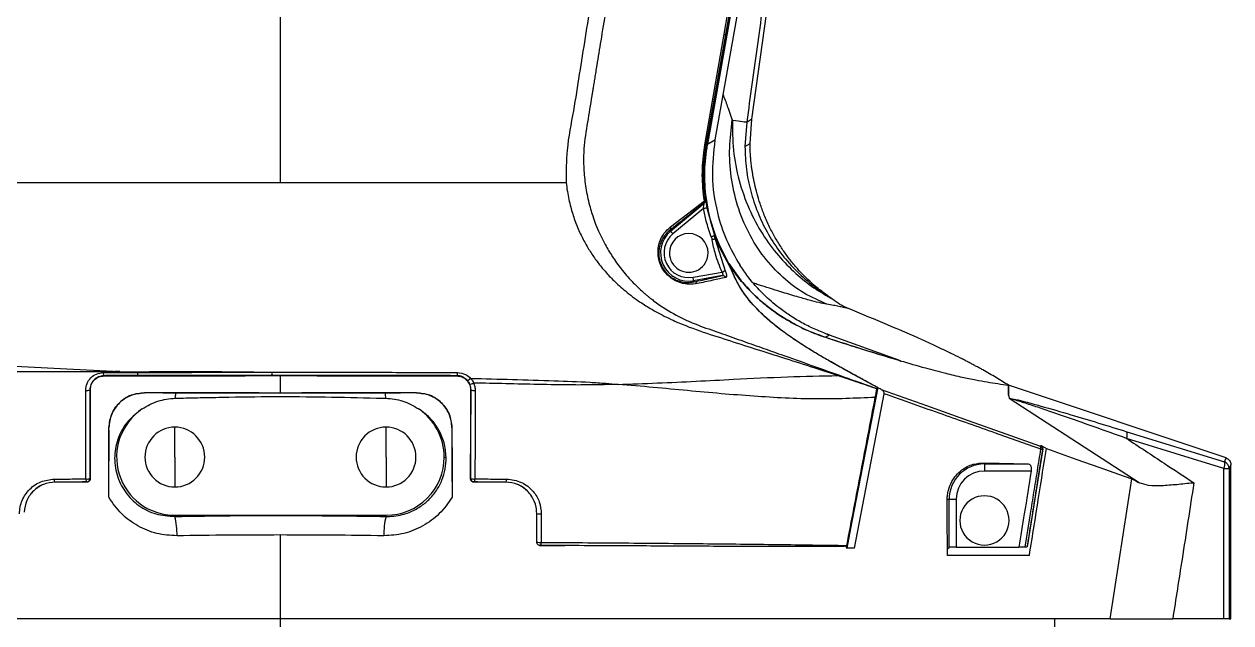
# Model space of a CAD drawing. Header units: millimetres. Extents: x -356 to 237, y 0 to 365.
# Drawn here: x 104.15 to 110.9, y 46.83 to 50.18 of the extents above; entities that cross this region are included whole.
import ezdxf

# ---------------------------------------------------------------- set-up
doc = ezdxf.new("R2010")
doc.units = ezdxf.units.MM

msp = doc.modelspace()

# ---------------------------------------------------------------- linework, layer by layer
at = {"color": 7, "linetype": 'Continuous', "lineweight": 25}
for p, q in [((105.5835, 49.2933), (105.5835, 56.6267)), ((108.2194, 49.6483), (108.7542, 53.454)), ((108.6472, 53.3468), (107.9702, 49.5074)), ((108.6487, 53.3465), (107.9717, 49.5068)), ((108.6411, 53.0898), (108.0136, 49.5311)), ((108.0647, 50.1225), (108.1918, 50.8401)), ((107.9576, 49.5042), (108.0647, 50.1225)), ((108.191, 49.6315), (108.1814, 49.4945)), ((108.191, 49.6315), (108.2194, 49.6486)), ((108.2098, 49.5116), (108.2194, 49.6483)), ((107.9629, 49.5031), (107.9702, 49.5074)), ((107.9717, 49.5068), (108.0136, 49.5311)), ((108.1814, 49.4945), (108.2098, 49.5116)), ((107.7646, 49.0448), (107.9541, 49.1915)), ((107.7655, 49.0205), (107.9527, 49.1776)), ((107.949, 49.1487), (107.7782, 49.0054)), ((107.9683, 49.1524), (108.0111, 48.9966)), ((107.7611, 49.0258), (107.7655, 49.0205)), ((108.0111, 48.9966), (108.0865, 48.8456)), ((108.0152, 48.9765), (108.0111, 48.9966)), ((108.0152, 48.9765), (108.0702, 48.7998)), ((108.0953, 48.8269), (108.0152, 48.9765)), ((107.891, 48.7636), (108.0531, 48.7922)), ((108.0865, 48.8456), (108.0953, 48.8269)), ((108.0903, 48.841), (108.0948, 48.8315)), ((108.0903, 48.841), (108.1605, 48.7436)), ((108.0545, 48.7724), (107.8944, 48.7442)), ((107.8955, 48.7378), (107.8944, 48.7442)), ((108.6452, 48.6594), (108.6316, 48.6691)), ((108.6465, 48.6585), (108.6452, 48.6594)), ((108.7705, 48.5841), (108.7638, 48.5868)), ((108.6537, 48.4404), (108.6313, 48.4275)), ((108.6341, 48.4479), (108.6538, 48.4407)), ((109.0426, 48.2989), (108.6537, 48.4404)), ((109.0447, 48.2981), (109.0426, 48.2989)), ((109.0427, 48.2992), (109.0499, 48.2966)), ((109.0447, 48.2981), (109.0467, 48.2969)), ((104.5968, 48.2131), (104.5978, 48.2121)), ((104.7248, 48.2335), (104.7248, 48.2347)), ((105.5835, 48.1161), (105.5835, 48.2132)), ((106.5692, 48.2121), (106.5702, 48.2131)), ((106.6414, 48.1667), (106.628, 48.1872)), ((104.5194, 48.133), (104.5187, 48.1337)), ((104.8229, 48.1174), (104.8232, 48.1171)), ((106.3438, 48.1171), (106.3442, 48.1174)), ((106.6484, 48.1338), (106.6476, 48.133)), ((108.9243, 48.1461), (108.7798, 47.3967)), ((109.6551, 48.1581), (109.6551, 48.1035)), ((109.6551, 48.1035), (109.6551, 48.1581)), ((110.8716, 47.7528), (109.6554, 48.1592)), ((108.958, 48.1124), (108.7915, 47.2476)), ((110.3849, 47.6145), (109.664, 48.0824)), ((104.6249, 47.922), (104.6247, 47.9222)), ((104.993, 47.7579), (104.993, 47.9252)), ((106.1741, 47.7579), (106.1741, 47.9252)), ((106.5423, 47.9222), (106.5422, 47.922)), ((110.8599, 47.6937), (110.3147, 47.8625)), ((110.3169, 47.8997), (110.8622, 47.7309)), ((109.8465, 47.8035), (109.7591, 47.2557)), ((104.993, 47.7579), (104.993, 47.5905)), ((106.1741, 47.7579), (106.1741, 47.5905)), ((106.4994, 47.7579), (106.5104, 47.7579)), ((109.5205, 47.7258), (109.7658, 47.7192)), ((109.5205, 47.7258), (109.5205, 47.7192)), ((109.5205, 47.7192), (109.7658, 47.7192)), ((109.5205, 47.7192), (109.5205, 47.6798)), ((110.8622, 47.7309), (110.8716, 47.7528)), ((110.8716, 47.7528), (110.8716, 47.7528)), ((110.8985, 47.7154), (110.8891, 47.6937)), ((110.8985, 47.7155), (110.8985, 47.7154)), ((110.8985, 46.8524), (110.8985, 47.7154)), ((109.7818, 47.6798), (109.5205, 47.6798)), ((110.8599, 46.8524), (110.8599, 47.6937)), ((110.8599, 47.6937), (110.8891, 47.6937)), ((110.8891, 47.6937), (110.8891, 46.8524)), ((104.3237, 47.6178), (104.3237, 47.6175)), ((104.5007, 47.6182), (104.5002, 47.6186)), ((104.5199, 47.6383), (104.5203, 47.6379)), ((106.6468, 47.6379), (106.6471, 47.6383)), ((106.6668, 47.6186), (106.6663, 47.6182)), ((106.8434, 47.6179), (106.8434, 47.6175)), ((110.2234, 46.8524), (110.3449, 47.6355)), ((109.3124, 47.5217), (109.323, 47.5217)), ((109.323, 47.2529), (109.323, 47.5217)), ((109.323, 47.5217), (109.3624, 47.5217)), ((109.3624, 47.5217), (109.3624, 47.2536)), ((107.0168, 47.4429), (107.0168, 47.4437)), ((104.993, 47.4258), (104.993, 47.4325)), ((104.993, 47.4325), (106.1741, 47.4325)), ((106.1741, 47.4258), (106.1741, 47.4325)), ((108.7798, 47.3967), (108.7569, 47.2777)), ((105.5835, 46.8524), (105.5835, 47.3221)), ((107.0361, 47.2637), (107.036, 47.2636)), ((108.7915, 47.2476), (108.7476, 47.2476)), ((108.7569, 47.2777), (108.7514, 47.2476)), ((109.3135, 47.2067), (109.3135, 47.2487)), ((109.3135, 47.2487), (109.3161, 47.2461)), ((109.3161, 47.2461), (109.3135, 47.2461)), ((109.3161, 47.2461), (109.323, 47.2529)), ((109.3624, 47.2536), (109.7132, 47.2536)), ((109.7591, 47.2557), (109.7583, 47.2553)), ((109.7716, 47.2067), (109.3135, 47.2067)), ((105.5835, 46.8524), (100.8865, 46.8524)), ((110.2234, 46.8524), (105.5835, 46.8524)), ((105.5835, 46.8091), (105.5835, 46.8524)), ((109.9142, 46.8091), (109.9142, 46.8524)), ((110.2234, 46.8524), (110.5731, 46.8524)), ((110.8599, 46.8524), (110.5731, 46.8524)), ((110.8891, 46.8524), (110.8599, 46.8524)), ((110.8891, 46.8524), (110.8985, 46.8524))]:
    msp.add_line(p, q, dxfattribs=at)
at = {"color": 7, "linetype": 'Continuous', "lineweight": 25, "flags": 128}
for points in [[(108.1985, 50.839), (108.1276, 50.4371), (108.0719, 50.1213)], [(108.0719, 50.1213), (108.0109, 49.7751), (107.9629, 49.5031)], [(108.1106, 49.6428), (108.128, 49.6404), (108.1433, 49.6382), (108.1566, 49.6364), (108.1678, 49.6348), (108.1769, 49.6335), (108.1838, 49.6325), (108.1885, 49.6319), (108.191, 49.6315)], [(107.949, 49.1487), (107.9527, 49.1494), (107.9562, 49.1501), (107.9595, 49.1507), (107.9624, 49.1513), (107.9648, 49.1517), (107.9666, 49.152), (107.9678, 49.1523), (107.9683, 49.1524)], [(107.7655, 49.0205), (107.7658, 49.0202), (107.7666, 49.0193), (107.7678, 49.0179), (107.7693, 49.016), (107.7712, 49.0137), (107.7734, 49.0111), (107.7758, 49.0083), (107.7782, 49.0054)], [(107.9926, 48.9898), (107.9961, 48.9911), (107.9995, 48.9924), (108.0026, 48.9935), (108.0054, 48.9945), (108.0077, 48.9954), (108.0095, 48.996), (108.0106, 48.9964), (108.0111, 48.9966)], [(108.0152, 48.9765), (108.0139, 48.9763), (108.0123, 48.976), (108.0103, 48.9756), (108.0081, 48.9752), (108.0056, 48.9747), (108.003, 48.9742), (108.0002, 48.9737), (107.9973, 48.9731)], [(108.0531, 48.7922), (108.0559, 48.7934), (108.0587, 48.7946), (108.0613, 48.7958), (108.0636, 48.7969), (108.0658, 48.7978), (108.0676, 48.7986), (108.0691, 48.7993), (108.0702, 48.7998)], [(107.8944, 48.7442), (107.8943, 48.7446), (107.8941, 48.7458), (107.8938, 48.7476), (107.8934, 48.75), (107.8929, 48.7529), (107.8923, 48.7562), (107.8916, 48.7598), (107.891, 48.7636)], [(104.6852, 48.2357), (104.705, 48.2352), (104.7248, 48.2347)], [(104.4958, 47.6356), (104.4951, 47.913), (104.4946, 48.131)], [(104.5187, 48.1337), (104.5194, 47.8563), (104.5199, 47.6383)], [(104.5203, 47.6379), (104.5198, 47.9152), (104.5194, 48.133)], [(106.6476, 48.133), (106.6471, 47.8558), (106.6468, 47.6379)], [(106.6471, 47.6383), (106.6478, 47.9158), (106.6484, 48.1338)], [(106.6724, 48.131), (106.6718, 47.8536), (106.6713, 47.6356)], [(108.9429, 48.1359), (109.1972, 48.0458), (109.4298, 47.9633), (109.6406, 47.8885), (109.829, 47.8216)], [(104.6234, 47.5328), (104.6241, 47.7508), (104.6247, 47.9222)], [(106.5423, 47.9222), (106.5431, 47.7041), (106.5436, 47.5328)], [(109.8372, 47.823), (109.8538, 47.8129), (109.8667, 47.805)], [(109.8667, 47.805), (110.0308, 47.7468), (110.1661, 47.6989), (110.2707, 47.6618), (110.3449, 47.6355)], [(109.3135, 47.2487), (109.3129, 47.4015), (109.3124, 47.5217)], [(107.0425, 47.4402), (107.0423, 47.3509), (107.0421, 47.2807)], [(107.0361, 47.2637), (107.0372, 47.264), (107.0382, 47.265), (107.0392, 47.2666), (107.04, 47.2686), (107.0408, 47.2712), (107.0414, 47.2741), (107.0418, 47.2773), (107.0421, 47.2807)]]:
    msp.add_lwpolyline(points, dxfattribs=at)
at = {"color": 7, "linetype": 'Continuous', "lineweight": 25}
for centre, radius, start, end in [((108.2778, 51.3283), 1.2245, 259.97721, 260.32025), ((107.9747, 49.6208), 0.1447, 261.48358, 263.59826), ((107.9463, 49.4388), 0.0664, 75.54792, 80.20334), ((107.9388, 49.1923), 0.0197, 310.05457, 8.06663), ((107.9401, 49.1926), 0.0197, 310.05997, 8.07633), ((107.9383, 49.1876), 0.0163, 312.79907, 13.86233), ((107.867, 48.8996), 0.1578, 129.99928, 280.00033), ((107.867, 48.8996), 0.1381, 130.00025, 279.99975), ((107.867, 48.8996), 0.1083, 0, 180), ((107.7494, 49.0378), 0.0168, 314.156, 24.51187), ((107.867, 48.8996), 0.1083, 179.99938, 0.00062), ((107.8977, 48.7202), 0.0177, 26.22567, 97.13257), ((108.0573, 48.7537), 0.0189, 25.27714, 98.56668), ((108.1532, 48.7386), 0.00887, 12.49619, 33.9491), ((108.3721, 48.5398), 0.0108, 42.11513, 51.85963), ((108.6276, 48.4183), 0.00995, 54.0338, 67.94371), ((104.6165, 48.2267), 0.0239, 171.87793, 214.60223), ((104.8123, 48.2272), 0.0282, 172.9161, 208.58109), ((106.0531, 48.2287), 0.5173, 179.56845, 181.5267), ((106.5498, 48.2269), 0.0247, 325.86161, 8.28567), ((106.6239, 48.2157), 0.0288, 278.22549, 322.72245), ((104.5013, 48.1799), 0.0493, 262.21346, 290.6532), ((104.6688, 48.1384), 0.3304, 351.07688, 356.05171), ((106.4997, 48.1386), 0.3319, 183.96385, 188.91688), ((106.6454, 48.1981), 0.0317, 262.60357, 305.022), ((106.6658, 48.1798), 0.0492, 249.31402, 277.80455), ((104.993, 47.7579), 0.3254, 123.96675, 269.99989), ((106.1741, 47.7579), 0.3254, 0.00045, 56.0328), ((104.993, 47.7579), 0.1673, 0, 180), ((106.1741, 47.7579), 0.1673, 0.0004, 179.9996), ((110.268, 47.884), 0.0514, 335.27393, 17.82366), ((109.8176, 47.8066), 0.0188, 346.47917, 52.78725), ((109.8259, 47.8039), 0.0197, 351.34668, 58.81245), ((109.8376, 47.806), 0.00924, 326.80688, 344.00313), ((104.993, 47.7579), 0.1673, 180, 360), ((106.1741, 47.7579), 0.1673, 180.0004, 359.9996), ((106.1741, 47.7579), 0.3254, 269.99985, 0.00015), ((109.5205, 47.5217), 0.1975, 90.00001, 179.99965), ((110.8133, 47.7152), 0.0514, 335.28044, 17.82413), ((110.8497, 47.6936), 0.0394, 0.23854, 71.53503), ((109.5205, 47.5216), 0.1582, 90.00084, 179.99916), ((104.3385, 47.6316), 0.0202, 170.91323, 222.90995), ((104.5178, 47.6323), 0.0222, 171.42402, 217.90546), ((104.5025, 47.6845), 0.0494, 262.18876, 290.65556), ((104.5002, 47.6383), 0.0197, 270.01701, 359.98299), ((106.6645, 47.6845), 0.0493, 249.32369, 277.81974), ((106.6668, 47.6383), 0.0197, 180.02374, 269.98309), ((106.6493, 47.6323), 0.0222, 322.10465, 8.59167), ((106.8285, 47.6316), 0.0202, 317.08496, 9.08744), ((109.5205, 47.4035), 0.1378, 359.99936, 180.00064), ((107.0349, 47.492), 0.0523, 249.72338, 278.26952), ((104.6246, 47.3293), 0.3808, 358.25805, 14.67387), ((106.5425, 47.3293), 0.3808, 165.32613, 181.74195), ((109.5205, 47.4035), 0.1378, 179.99985, 0.00015), ((107.0355, 47.3567), 0.0763, 256.12352, 274.93108), ((107.0361, 47.2834), 0.0197, 245.39569, 269.98002)]:
    msp.add_arc(centre, radius, start, end, dxfattribs=at)
for points, knots in [([(105.5835, 56.6555), (105.6751, 56.653), (105.8551, 56.6479), (106.1191, 56.6071), (106.3714, 56.5447), (106.6359, 56.4521), (106.9064, 56.3247), (107.1744, 56.157), (107.4139, 55.9672), (107.6243, 55.7593), (107.8061, 55.5372), (107.9597, 55.3043), (108.0862, 55.0642), (108.1857, 54.8193), (108.2596, 54.5726), (108.3096, 54.328), (108.3365, 54.0889), (108.3421, 53.859), (108.3301, 53.6426), (108.3038, 53.4443), (108.2663, 53.2605), (108.2206, 53.093), (108.1694, 52.9428), (108.1269, 52.8371), (108.0965, 52.768), (108.0783, 52.7285), (108.0611, 52.6926), (108.0451, 52.6602), (108.0303, 52.6313), (108.0015, 52.5765), (107.9524, 52.4887), (107.8722, 52.3635), (107.7758, 52.2187), (107.7134, 52.067), (107.6743, 51.9258), (107.6552, 51.8035), (107.6339, 51.6745), (107.6118, 51.5382), (107.5884, 51.3948), (107.5564, 51.1983), (107.5178, 50.9615), (107.4747, 50.6973), (107.4368, 50.4647), (107.4041, 50.2642), (107.3767, 50.0961), (107.3581, 49.9822), (107.3468, 49.913), (107.3412, 49.8789), (107.3362, 49.8483), (107.3318, 49.8215), (107.328, 49.7983), (107.3177, 49.735), (107.3011, 49.6304), (107.2816, 49.5159), (107.2785, 49.4335), (107.279, 49.3844), (107.2821, 49.3354), (107.2876, 49.2865), (107.2954, 49.238), (107.3055, 49.1902), (107.3171, 49.1463), (107.3306, 49.1031), (107.3471, 49.0574), (107.3698, 49.0038), (107.4003, 48.9431), (107.44, 48.8767), (107.4899, 48.8071), (107.5455, 48.743), (107.5907, 48.6989), (107.6195, 48.6734), (107.6341, 48.6611), (107.6474, 48.6502), (107.6595, 48.6407), (107.6701, 48.6326), (107.7135, 48.6002), (107.7933, 48.5494), (107.9158, 48.495), (108.0388, 48.454), (108.1569, 48.4113), (108.2713, 48.3709), (108.4031, 48.3241), (108.5565, 48.2697), (108.7353, 48.2063), (108.8574, 48.163), (108.9197, 48.1409)], [0, 0, 0, 0, 0.024441, 0.048061, 0.071154, 0.09378, 0.122786, 0.150815, 0.178018, 0.204221, 0.22967, 0.254523, 0.278594, 0.302025, 0.325013, 0.347259, 0.368617, 0.389173, 0.408619, 0.426434, 0.442551, 0.45866, 0.472781, 0.48489, 0.489081, 0.492948, 0.49649, 0.499707, 0.502599, 0.505168, 0.516231, 0.529458, 0.544866, 0.562603, 0.572945, 0.583956, 0.595605, 0.607893, 0.620824, 0.634402, 0.661059, 0.684903, 0.705891, 0.723986, 0.739157, 0.751379, 0.754793, 0.757877, 0.76063, 0.763051, 0.76514, 0.766896, 0.780185, 0.793447, 0.797827, 0.802196, 0.806564, 0.810938, 0.815318, 0.819692, 0.823979, 0.827436, 0.831759, 0.836945, 0.842997, 0.849888, 0.857561, 0.865837, 0.872525, 0.874402, 0.876106, 0.877638, 0.878999, 0.880192, 0.881216, 0.89346, 0.905345, 0.916904, 0.928079, 0.938882, 0.949316, 0.965406, 0.982352, 1, 1, 1, 1]), ([(105.5835, 56.6267), (105.6396, 56.6257), (105.7578, 56.6236), (105.9441, 56.6049), (106.1379, 56.5718), (106.3242, 56.5251), (106.5018, 56.4676), (106.6716, 56.3996), (106.8397, 56.3181), (106.9999, 56.226), (107.18, 56.1049), (107.3714, 55.9506), (107.5128, 55.8097), (107.5928, 55.7198), (107.6225, 55.6853), (107.6514, 55.6504), (107.6796, 55.6152), (107.7071, 55.5796), (107.7326, 55.5453), (107.76, 55.5072), (107.8001, 55.4493), (107.8518, 55.3694), (107.9079, 55.2741), (107.9607, 55.1758), (108.0087, 55.0772), (108.0512, 54.9795), (108.086, 54.8906), (108.1276, 54.7729), (108.1721, 54.6241), (108.2133, 54.4444), (108.2427, 54.2659), (108.2608, 54.0851), (108.267, 53.8986), (108.262, 53.7393), (108.2513, 53.6077), (108.2394, 53.5067), (108.2274, 53.4292), (108.2177, 53.3743), (108.2108, 53.3381), (108.2026, 53.2981), (108.1929, 53.2545), (108.1815, 53.2072), (108.1657, 53.1471), (108.1413, 53.0644), (108.1138, 52.984), (108.0874, 52.9149), (108.0676, 52.8662), (108.0452, 52.8143), (108.0199, 52.7592), (107.9914, 52.7013), (107.9569, 52.6354), (107.9124, 52.5567), (107.8562, 52.466), (107.7898, 52.3683), (107.7191, 52.2757), (107.6714, 52.1915), (107.6398, 52.1246), (107.6182, 52.0716), (107.5996, 52.0182), (107.5838, 51.9646), (107.5725, 51.9169), (107.5636, 51.8719), (107.5566, 51.8258), (107.548, 51.7693), (107.5378, 51.7022), (107.5149, 51.5529), (107.4787, 51.3183), (107.4284, 50.9953), (107.3754, 50.6578), (107.328, 50.3587), (107.2879, 50.1053), (107.2544, 49.8996), (107.223, 49.6895), (107.1815, 49.4892), (107.1811, 49.354), (107.1809, 49.2933)], [0, 0, 0, 0, 0.018594, 0.039227, 0.06201, 0.08378, 0.102863, 0.123911, 0.144415, 0.164774, 0.185159, 0.21635, 0.246177, 0.25124, 0.256276, 0.261287, 0.266276, 0.271244, 0.276193, 0.280464, 0.28681, 0.299557, 0.312018, 0.323482, 0.336576, 0.348384, 0.35879, 0.36826, 0.389798, 0.410254, 0.429377, 0.449789, 0.470461, 0.491265, 0.502607, 0.514252, 0.524987, 0.528638, 0.53272, 0.537232, 0.542173, 0.547546, 0.553356, 0.562779, 0.576165, 0.581522, 0.587329, 0.593586, 0.600287, 0.607428, 0.615002, 0.624967, 0.637389, 0.650391, 0.664146, 0.676, 0.682384, 0.688702, 0.694958, 0.701142, 0.707238, 0.711215, 0.716365, 0.722688, 0.730187, 0.738866, 0.772807, 0.808932, 0.847283, 0.886166, 0.909388, 0.932404, 0.955265, 0.979903, 1, 1, 1, 1]), ([(108.7038, 53.4611), (108.6839, 53.3182), (108.6441, 53.0325), (108.5864, 52.6036), (108.5296, 52.1746), (108.4734, 51.7455), (108.4178, 51.319), (108.3622, 50.895), (108.3064, 50.4737), (108.2497, 50.0525), (108.2106, 49.7718), (108.191, 49.6315)], [0, 0, 0, 0, 0.111997, 0.223996, 0.335997, 0.447999, 0.560001, 0.670003, 0.780004, 0.890002, 1, 1, 1, 1]), ([(108.0582, 49.784), (108.0601, 49.7795), (108.0713, 49.7533), (108.0861, 49.7112), (108.1007, 49.6697), (108.1076, 49.6496), (108.1095, 49.6445), (108.1102, 49.6433), (108.1104, 49.6429), (108.1106, 49.6429), (108.1106, 49.6428)], [0, 0, 0, 0, 0.096369, 0.566957, 0.889617, 0.970666, 0.991632, 0.997322, 0.999002, 1, 1, 1, 1]), ([(108.639, 48.6127), (108.596, 48.6318), (108.5077, 48.6712), (108.3888, 48.7617), (108.283, 48.8758), (108.1974, 49.0122), (108.1358, 49.1641), (108.1011, 49.3244), (108.0908, 49.4858), (108.104, 49.5912), (108.1106, 49.6429)], [0, 0, 0, 0, 0.112431, 0.23104, 0.355177, 0.483645, 0.614671, 0.746007, 0.875217, 1, 1, 1, 1]), ([(108.1111, 49.6428), (108.1112, 49.5864), (108.1115, 49.4725), (108.145, 49.3048), (108.2001, 49.1465), (108.2751, 49.0052), (108.3642, 48.8847), (108.4616, 48.7854), (108.5631, 48.7037), (108.6352, 48.6612), (108.6702, 48.6406)], [0, 0, 0, 0, 0.139652, 0.282176, 0.421886, 0.554632, 0.677813, 0.792407, 0.899212, 1, 1, 1, 1]), ([(107.9541, 49.1915), (107.9485, 49.239), (107.9372, 49.3343), (107.9479, 49.4298), (107.9533, 49.4777)], [0, 0, 0, 0, 0.497871, 1, 1, 1, 1]), ([(107.9586, 49.477), (107.9556, 49.4534), (107.9496, 49.4063), (107.9472, 49.3349), (107.9494, 49.2642), (107.9554, 49.2177), (107.9583, 49.195)], [0, 0, 0, 0, 0.251666, 0.503132, 0.757544, 1, 1, 1, 1]), ([(107.9533, 49.4777), (107.9541, 49.4826), (107.9554, 49.4915), (107.9569, 49.5003), (107.9576, 49.5042)], [0, 0, 0, 0, 0.560027, 1, 1, 1, 1]), ([(108.0865, 48.8456), (108.0579, 48.9025), (108.0001, 49.0171), (107.9613, 49.193), (107.9506, 49.3582), (107.9637, 49.4579), (107.9702, 49.5074)], [0, 0, 0, 0, 0.2780836, 0.5603967, 0.7818321, 1, 1, 1, 1]), ([(108.0903, 48.841), (108.0612, 48.8981), (108.0025, 49.0132), (107.963, 49.1903), (107.9519, 49.3566), (107.9651, 49.457), (107.9717, 49.5068)], [0, 0, 0, 0, 0.278058, 0.560403, 0.78186, 1, 1, 1, 1]), ([(107.9629, 49.5031), (107.962, 49.4982), (107.9605, 49.4895), (107.9592, 49.4808), (107.9586, 49.477)], [0, 0, 0, 0, 0.55999, 1, 1, 1, 1]), ([(108.0136, 49.5311), (108.0059, 49.4639), (107.9901, 49.3283), (108.0188, 49.1388), (108.0728, 48.9713), (108.1258, 48.8785), (108.1522, 48.8326)], [0, 0, 0, 0, 0.27793, 0.560566, 0.782151, 1, 1, 1, 1]), ([(108.1814, 49.4945), (108.1829, 49.4521), (108.186, 49.3679), (108.2109, 49.2445), (108.2497, 49.1266), (108.3028, 49.0153), (108.3693, 48.9114), (108.449, 48.8161), (108.5406, 48.7299), (108.6102, 48.683), (108.6452, 48.6594)], [0, 0, 0, 0, 0.127385, 0.253178, 0.377388, 0.500023, 0.623224, 0.747612, 0.8732, 1, 1, 1, 1]), ([(108.3854, 48.9282), (108.3737, 48.9467), (108.3499, 48.9844), (108.3179, 49.0455), (108.2892, 49.1097), (108.2662, 49.1721), (108.2486, 49.2301), (108.2353, 49.2835), (108.2269, 49.326), (108.2218, 49.3578), (108.2192, 49.3759), (108.2171, 49.3916), (108.2154, 49.4062), (108.214, 49.4208), (108.2126, 49.4367), (108.2105, 49.4661), (108.2101, 49.4919), (108.2098, 49.5116)], [0, 0, 0, 0, 0.106318, 0.21671, 0.334819, 0.447595, 0.539627, 0.628736, 0.714857, 0.749974, 0.785409, 0.803348, 0.827163, 0.856847, 0.87466, 0.904458, 1, 1, 1, 1]), ([(102.6852, 49.2933), (102.7261, 49.2933), (102.8109, 49.2933), (102.9427, 49.2933), (103.0838, 49.2933), (103.2508, 49.2933), (103.4052, 49.2933), (103.5317, 49.2933), (103.5985, 49.2933), (103.661, 49.2933), (103.7516, 49.2933), (103.8816, 49.2933), (104.0801, 49.2933), (104.3319, 49.2933), (104.6348, 49.2933), (104.9417, 49.2932), (105.2569, 49.2933), (105.4714, 49.2933), (105.5835, 49.2933)], [0, 0, 0, 0, 0.042357, 0.087813, 0.136447, 0.188332, 0.260667, 0.296291, 0.319282, 0.32983, 0.360942, 0.413057, 0.464397, 0.566366, 0.673745, 0.777901, 0.883995, 1, 1, 1, 1]), ([(105.5835, 49.2933), (105.8501, 49.2933), (106.203, 49.2934), (106.6029, 49.2932), (106.8688, 49.2933), (107.0484, 49.2933), (107.1809, 49.2933)], [0, 0, 0, 0, 0.500663, 0.662673, 0.751109, 1, 1, 1, 1]), ([(107.1809, 49.2933), (107.1831, 49.2764), (107.1891, 49.2301), (107.2049, 49.1588), (107.2275, 49.0861), (107.2539, 49.0204), (107.2838, 48.9595), (107.3195, 48.8998), (107.3577, 48.8457), (107.3998, 48.794), (107.4505, 48.7405), (107.5156, 48.6822), (107.5871, 48.629), (107.6565, 48.5856), (107.7145, 48.5537), (107.7654, 48.5288), (107.8478, 48.4919), (107.9655, 48.4507), (108.1208, 48.4008), (108.2677, 48.354), (108.4165, 48.3068), (108.5592, 48.2608), (108.6573, 48.2285), (108.7032, 48.2134)], [0, 0, 0, 0, 0.025665, 0.070056, 0.109414, 0.139911, 0.176328, 0.211128, 0.244351, 0.275671, 0.311132, 0.354946, 0.40669, 0.444741, 0.477817, 0.506115, 0.529773, 0.613394, 0.693062, 0.774856, 0.844878, 0.927532, 1, 1, 1, 1]), ([(107.9541, 49.1915), (107.9552, 49.1921), (107.9568, 49.1931), (107.9579, 49.1946), (107.9583, 49.195)], [0, 0, 0, 0, 0.670325, 1, 1, 1, 1]), ([(107.9583, 49.195), (107.9585, 49.1951), (107.959, 49.1952), (107.9594, 49.1954), (107.9596, 49.1954)], [0, 0, 0, 0, 0.560468, 1, 1, 1, 1]), ([(107.9596, 49.1954), (107.9597, 49.1951), (107.9604, 49.194), (107.9608, 49.1913), (107.9618, 49.1872), (107.9633, 49.1792), (107.9655, 49.1674), (107.9673, 49.1576), (107.9683, 49.1524)], [0, 0, 0, 0, 0.021902, 0.085697, 0.184174, 0.316034, 0.63775, 1, 1, 1, 1]), ([(107.9494, 49.1756), (107.9145, 49.1479), (107.8517, 49.0981), (107.789, 49.0481), (107.7611, 49.0258)], [0, 0, 0, 0, 0.554604, 1, 1, 1, 1]), ([(107.949, 49.1487), (107.9495, 49.1525), (107.9504, 49.1587), (107.9516, 49.1663), (107.9524, 49.1714), (107.9526, 49.1747), (107.953, 49.1766), (107.9528, 49.1774), (107.9527, 49.1776)], [0, 0, 0, 0, 0.393402, 0.6384, 0.801402, 0.915838, 0.981395, 1, 1, 1, 1]), ([(107.9926, 48.9898), (107.9827, 49.019), (107.965, 49.0711), (107.9539, 49.125), (107.949, 49.1487)], [0, 0, 0, 0, 0.559993, 1, 1, 1, 1]), ([(107.9494, 49.1756), (107.9499, 49.1761), (107.9506, 49.1766), (107.9513, 49.1771), (107.9515, 49.1772)], [0, 0, 0, 0, 0.770062, 1, 1, 1, 1]), ([(107.9527, 49.1776), (107.9525, 49.1775), (107.9521, 49.1774), (107.9517, 49.1773), (107.9515, 49.1772)], [0, 0, 0, 0, 0.560561, 1, 1, 1, 1]), ([(107.9136, 48.7281), (107.8996, 48.7261), (107.869, 48.7218), (107.8177, 48.7306), (107.7728, 48.7529), (107.7386, 48.784), (107.7156, 48.8163), (107.7003, 48.8537), (107.694, 48.8919), (107.6956, 48.9275), (107.7052, 48.9676), (107.7262, 49.0097), (107.7524, 49.0336), (107.7646, 49.0448)], [0, 0, 0, 0, 0.087882, 0.191023, 0.317794, 0.39347, 0.476585, 0.56145, 0.641947, 0.715111, 0.78118, 0.897559, 1, 1, 1, 1]), ([(107.7611, 49.0258), (107.7555, 49.021), (107.7444, 49.0116), (107.7297, 48.9938), (107.7171, 48.9735), (107.7065, 48.9485), (107.701, 48.9254), (107.6992, 48.905), (107.6992, 48.8821), (107.7043, 48.852), (107.7187, 48.8174), (107.7366, 48.7925), (107.7535, 48.7756), (107.7698, 48.7625), (107.7907, 48.75), (107.8212, 48.7383), (107.857, 48.7323), (107.8834, 48.7361), (107.8955, 48.7378)], [0, 0, 0, 0, 0.0507173, 0.0996797, 0.1578517, 0.2144958, 0.2854465, 0.3204229, 0.3550287, 0.4423849, 0.5284274, 0.6105671, 0.6514301, 0.6920927, 0.7547982, 0.8172833, 0.9163846, 1, 1, 1, 1]), ([(107.9926, 48.9898), (107.9937, 48.9868), (107.9956, 48.9813), (107.9968, 48.9756), (107.9973, 48.9731)], [0, 0, 0, 0, 0.559915, 1, 1, 1, 1]), ([(108.0531, 48.7922), (108.0399, 48.8251), (108.0163, 48.8839), (108.0031, 48.9459), (107.9973, 48.9731)], [0, 0, 0, 0, 0.559936, 1, 1, 1, 1]), ([(108.6316, 48.6691), (108.613, 48.6832), (108.579, 48.7089), (108.5363, 48.7475), (108.4967, 48.7867), (108.4584, 48.8294), (108.4196, 48.878), (108.3967, 48.9116), (108.3854, 48.9282)], [0, 0, 0, 0, 0.194956, 0.355279, 0.480618, 0.660113, 0.833282, 1, 1, 1, 1]), ([(108.0545, 48.7724), (108.0553, 48.7726), (108.0567, 48.773), (108.0584, 48.7746), (108.0592, 48.7767), (108.0593, 48.7792), (108.0587, 48.782), (108.0575, 48.7852), (108.0556, 48.7887), (108.054, 48.791), (108.0531, 48.7922)], [0, 0, 0, 0, 0.10086, 0.188972, 0.278219, 0.378912, 0.499439, 0.64404, 0.811945, 1, 1, 1, 1]), ([(108.0702, 48.7998), (108.0712, 48.7975), (108.0731, 48.793), (108.0755, 48.7862), (108.0773, 48.7799), (108.0784, 48.7742), (108.0787, 48.7695), (108.0784, 48.7647), (108.0759, 48.7629), (108.0744, 48.7618)], [0, 0, 0, 0, 0.184, 0.36115, 0.524172, 0.666747, 0.784287, 0.875621, 1, 1, 1, 1]), ([(108.9243, 48.1461), (108.8999, 48.1592), (108.8531, 48.1845), (108.7827, 48.2227), (108.7144, 48.2603), (108.6461, 48.2988), (108.5786, 48.3383), (108.5125, 48.379), (108.4432, 48.4246), (108.3729, 48.4751), (108.3024, 48.5329), (108.2266, 48.6071), (108.1497, 48.7036), (108.1131, 48.7889), (108.0948, 48.8315)], [0, 0, 0, 0, 0.075622, 0.145084, 0.217983, 0.288301, 0.358764, 0.43113, 0.499969, 0.584843, 0.667127, 0.747998, 0.874036, 1, 1, 1, 1]), ([(108.1618, 48.7405), (108.1502, 48.7549), (108.1264, 48.7843), (108.1054, 48.8156), (108.0948, 48.8315)], [0, 0, 0, 0, 0.49196, 1, 1, 1, 1]), ([(108.9243, 48.1461), (108.9037, 48.1572), (108.8701, 48.1754), (108.8308, 48.1966), (108.7991, 48.2138), (108.7672, 48.2312), (108.729, 48.2522), (108.6907, 48.2736), (108.6308, 48.3075), (108.5493, 48.3555), (108.4549, 48.4159), (108.3718, 48.4755), (108.3012, 48.5335), (108.2265, 48.6065), (108.1506, 48.701), (108.1138, 48.7849), (108.0953, 48.8269)], [0, 0, 0, 0, 0.063973, 0.104664, 0.122074, 0.162531, 0.204136, 0.24146, 0.282638, 0.392219, 0.50039, 0.58912, 0.67175, 0.750271, 0.87486, 1, 1, 1, 1]), ([(108.6393, 48.4458), (108.6155, 48.455), (108.5679, 48.4736), (108.4978, 48.5089), (108.4316, 48.5488), (108.3743, 48.5899), (108.3274, 48.6286), (108.2883, 48.6647), (108.2442, 48.7101), (108.1976, 48.765), (108.1668, 48.8108), (108.1522, 48.8326)], [0, 0, 0, 0, 0.120794, 0.241966, 0.371451, 0.486782, 0.575655, 0.659616, 0.73869, 0.875647, 1, 1, 1, 1]), ([(107.8955, 48.7378), (107.9278, 48.7446), (107.9809, 48.7558), (108.0338, 48.7677), (108.0545, 48.7724)], [0, 0, 0, 0, 0.608378, 1, 1, 1, 1]), ([(108.0744, 48.7618), (108.0502, 48.7567), (107.9966, 48.7454), (107.943, 48.7342), (107.9136, 48.7281)], [0, 0, 0, 0, 0.451675, 1, 1, 1, 1]), ([(108.1605, 48.7436), (108.1819, 48.7192), (108.2262, 48.6687), (108.2998, 48.6034), (108.3536, 48.5659), (108.3788, 48.5483)], [0, 0, 0, 0, 0.330079, 0.686359, 1, 1, 1, 1]), ([(108.3802, 48.5471), (108.3412, 48.5745), (108.2612, 48.6308), (108.1955, 48.7033), (108.1618, 48.7405)], [0, 0, 0, 0, 0.487268, 1, 1, 1, 1]), ([(108.639, 48.6127), (108.6247, 48.6155), (108.5916, 48.6221), (108.5359, 48.6367), (108.4641, 48.6569), (108.3699, 48.6855), (108.2888, 48.711), (108.2381, 48.7277), (108.2283, 48.731)], [0, 0, 0, 0, 0.1019702, 0.2365082, 0.4037647, 0.6252557, 0.9274714, 1, 1, 1, 1]), ([(108.6702, 48.6406), (108.6664, 48.6436), (108.6587, 48.6498), (108.6506, 48.6555), (108.6465, 48.6585)], [0, 0, 0, 0, 0.489027, 1, 1, 1, 1]), ([(108.7638, 48.5868), (108.7534, 48.5893), (108.7343, 48.5939), (108.7049, 48.6004), (108.6737, 48.6065), (108.6511, 48.6105), (108.639, 48.6127)], [0, 0, 0, 0, 0.253152, 0.46144, 0.70914, 1, 1, 1, 1]), ([(108.7638, 48.5868), (108.7464, 48.5946), (108.7133, 48.6093), (108.6841, 48.6306), (108.6702, 48.6406)], [0, 0, 0, 0, 0.527448, 1, 1, 1, 1]), ([(108.3788, 48.5483), (108.398, 48.5363), (108.4364, 48.5122), (108.4977, 48.4806), (108.5625, 48.4515), (108.6081, 48.4356), (108.6313, 48.4275)], [0, 0, 0, 0, 0.241841, 0.484184, 0.736673, 1, 1, 1, 1]), ([(108.6334, 48.4263), (108.5878, 48.4429), (108.4995, 48.4751), (108.4191, 48.5236), (108.3802, 48.5471)], [0, 0, 0, 0, 0.516615, 1, 1, 1, 1]), ([(109.6554, 48.1592), (109.6322, 48.1738), (109.5849, 48.2034), (109.5298, 48.235), (109.4915, 48.2562), (109.4712, 48.2672), (109.4506, 48.2782), (109.4297, 48.2892), (109.4085, 48.3002), (109.3764, 48.3165), (109.3321, 48.3384), (109.2742, 48.3661), (109.2125, 48.3948), (109.1136, 48.4396), (108.9661, 48.5034), (108.8397, 48.5555), (108.7705, 48.5841)], [0, 0, 0, 0, 0.0835246, 0.1703682, 0.1936715, 0.2172094, 0.2409815, 0.2649894, 0.2892359, 0.3137214, 0.3749499, 0.4402033, 0.5094893, 0.5828189, 0.771451, 1, 1, 1, 1]), ([(108.6313, 48.4275), (108.675, 48.4134), (108.7579, 48.3865), (108.8949, 48.3432), (108.9885, 48.3151), (109.0426, 48.2989)], [0, 0, 0, 0, 0.319511, 0.606854, 1, 1, 1, 1]), ([(109.0467, 48.2969), (109.0067, 48.3089), (108.9208, 48.3347), (108.783, 48.3778), (108.6855, 48.4095), (108.6334, 48.4263)], [0, 0, 0, 0, 0.289579, 0.6212, 1, 1, 1, 1]), ([(108.6537, 48.4404), (108.651, 48.4414), (108.6462, 48.4432), (108.6414, 48.445), (108.6393, 48.4458)], [0, 0, 0, 0, 0.559983, 1, 1, 1, 1]), ([(102.2585, 48.3609), (102.3763, 48.3539), (102.6198, 48.3394), (102.9965, 48.3188), (103.3724, 48.3005), (103.7427, 48.2833), (104.0763, 48.2679), (104.3915, 48.2518), (104.5867, 48.2417), (104.6852, 48.2367)], [0, 0, 0, 0, 0.145682, 0.301128, 0.465839, 0.610335, 0.758777, 0.878215, 1, 1, 1, 1]), ([(109.0529, 48.2933), (109.0518, 48.294), (109.0497, 48.2952), (109.0476, 48.2964), (109.0467, 48.2969)], [0, 0, 0, 0, 0.560929, 1, 1, 1, 1]), ([(109.0499, 48.2966), (109.0505, 48.296), (109.0515, 48.2949), (109.0525, 48.2938), (109.0529, 48.2933)], [0, 0, 0, 0, 0.559892, 1, 1, 1, 1]), ([(109.0499, 48.2966), (109.0966, 48.283), (109.1809, 48.2586), (109.2963, 48.2281), (109.3903, 48.2057), (109.4678, 48.1896), (109.5345, 48.1779), (109.5958, 48.1689), (109.6354, 48.1624), (109.6551, 48.1592)], [0, 0, 0, 0, 0.234821, 0.423848, 0.576471, 0.70117, 0.806005, 0.903678, 1, 1, 1, 1]), ([(104.6852, 48.2357), (104.6133, 48.2354), (104.4706, 48.2346), (104.2187, 48.2347), (103.9435, 48.2355), (103.6462, 48.2368), (103.3235, 48.2378), (102.9697, 48.2382), (102.5912, 48.2358), (102.3473, 48.2351), (102.2297, 48.2347)], [0, 0, 0, 0, 0.0878127, 0.1744063, 0.3077736, 0.4240544, 0.5376217, 0.7020358, 0.8562862, 1, 1, 1, 1]), ([(104.4946, 48.131), (104.4961, 48.1441), (104.499, 48.17), (104.5217, 48.2026), (104.5541, 48.2255), (104.5798, 48.2285), (104.5928, 48.2301)], [0, 0, 0, 0, 0.251943, 0.50104, 0.749263, 1, 1, 1, 1]), ([(104.5968, 48.2131), (104.5865, 48.2119), (104.5659, 48.2094), (104.5402, 48.191), (104.5222, 48.1649), (104.5198, 48.1442), (104.5187, 48.1337)], [0, 0, 0, 0, 0.250349, 0.497619, 0.746528, 1, 1, 1, 1]), ([(104.5194, 48.133), (104.5206, 48.1434), (104.5229, 48.164), (104.541, 48.1901), (104.5669, 48.2084), (104.5875, 48.2108), (104.5978, 48.2121)], [0, 0, 0, 0, 0.25106, 0.500519, 0.749412, 1, 1, 1, 1]), ([(104.5928, 48.2301), (104.6285, 48.2302), (104.6923, 48.2304), (104.7562, 48.2306), (104.7843, 48.2307)], [0, 0, 0, 0, 0.559062, 1, 1, 1, 1]), ([(104.7875, 48.2137), (104.7519, 48.2136), (104.6883, 48.2134), (104.6247, 48.2132), (104.5968, 48.2131)], [0, 0, 0, 0, 0.560943, 1, 1, 1, 1]), ([(104.5978, 48.2121), (104.6612, 48.2122), (104.7926, 48.2125), (104.9897, 48.2128), (105.1891, 48.213), (105.3863, 48.2131), (105.5177, 48.2132), (105.5835, 48.2132)], [0, 0, 0, 0, 0.192902, 0.399916, 0.599868, 0.799804, 1, 1, 1, 1]), ([(104.6852, 48.2367), (104.6852, 48.2365), (104.6852, 48.2362), (104.6852, 48.2359), (104.6852, 48.2357)], [0, 0, 0, 0, 0.560372, 1, 1, 1, 1]), ([(104.7248, 48.2347), (104.8597, 48.2356), (105.1301, 48.2374), (105.4004, 48.2342), (105.5359, 48.2325)], [0, 0, 0, 0, 0.498889, 1, 1, 1, 1]), ([(104.7843, 48.2307), (104.7732, 48.2313), (104.7534, 48.2323), (104.7335, 48.2331), (104.7248, 48.2335)], [0, 0, 0, 0, 0.560272, 1, 1, 1, 1]), ([(104.7843, 48.2307), (104.9092, 48.2311), (105.1597, 48.2321), (105.4102, 48.2324), (105.5359, 48.2325)], [0, 0, 0, 0, 0.49848, 1, 1, 1, 1]), ([(105.536, 48.2149), (105.3959, 48.2148), (105.1464, 48.2147), (104.8969, 48.214), (104.7875, 48.2137)], [0, 0, 0, 0, 0.561531, 1, 1, 1, 1]), ([(105.5359, 48.2325), (105.6521, 48.2325), (105.8836, 48.2326), (106.2298, 48.2318), (106.4597, 48.2309), (106.5742, 48.2305)], [0, 0, 0, 0, 0.3356903, 0.6690287, 1, 1, 1, 1]), ([(106.5702, 48.2131), (106.4745, 48.2134), (106.2823, 48.214), (105.9376, 48.2147), (105.6886, 48.2148), (105.536, 48.2149)], [0, 0, 0, 0, 0.277852, 0.557382, 1, 1, 1, 1]), ([(105.5835, 48.2132), (105.6383, 48.2132), (105.7479, 48.2131), (105.9122, 48.2131), (106.0764, 48.2129), (106.2439, 48.2127), (106.4082, 48.2124), (106.5177, 48.2122), (106.5692, 48.2121)], [0, 0, 0, 0, 0.16683, 0.333499, 0.500001, 0.666708, 0.843178, 1, 1, 1, 1]), ([(106.5692, 48.2121), (106.5795, 48.2109), (106.6001, 48.2084), (106.626, 48.1901), (106.6441, 48.1641), (106.6464, 48.1434), (106.6476, 48.133)], [0, 0, 0, 0, 0.2500745, 0.4991005, 0.7484065, 1, 1, 1, 1]), ([(106.628, 48.1872), (106.6198, 48.1943), (106.6071, 48.2054), (106.5861, 48.2121), (106.5753, 48.2128), (106.5702, 48.2131)], [0, 0, 0, 0, 0.4976195, 0.7669952, 1, 1, 1, 1]), ([(106.5742, 48.2305), (106.5897, 48.2285), (106.6173, 48.225), (106.6378, 48.2064), (106.6468, 48.1982)], [0, 0, 0, 0, 0.55934, 1, 1, 1, 1]), ([(106.6468, 48.1982), (106.8026, 48.1941), (107.0255, 48.1883), (107.2776, 48.1793), (107.3966, 48.1711), (107.4486, 48.1666), (107.4714, 48.1646)], [0, 0, 0, 0, 0.566333, 0.810391, 0.916764, 1, 1, 1, 1]), ([(106.6468, 48.1982), (106.6505, 48.1937), (106.6571, 48.1856), (106.6616, 48.1763), (106.6636, 48.1721)], [0, 0, 0, 0, 0.559286, 1, 1, 1, 1]), ([(107.4714, 48.1646), (107.5449, 48.167), (107.6903, 48.1716), (107.9057, 48.182), (108.1484, 48.1943), (108.4135, 48.2079), (108.6088, 48.2116), (108.7032, 48.2134)], [0, 0, 0, 0, 0.178958, 0.354099, 0.524741, 0.770286, 1, 1, 1, 1]), ([(108.7032, 48.2134), (108.7401, 48.2011), (108.8123, 48.1771), (108.8842, 48.1524), (108.9193, 48.1404)], [0, 0, 0, 0, 0.512107, 1, 1, 1, 1]), ([(104.6247, 47.9222), (104.6278, 47.948), (104.6339, 47.9994), (104.678, 48.0614), (104.7202, 48.091), (104.7436, 48.1013), (104.7706, 48.1124), (104.7969, 48.115), (104.8229, 48.1174)], [0, 0, 0, 0, 0.250285, 0.499457, 0.714245, 0.74565, 0.749142, 1, 1, 1, 1]), ([(104.8232, 48.1171), (104.7977, 48.1145), (104.7464, 48.1092), (104.6803, 48.0648), (104.6432, 48.0108), (104.6272, 47.9612), (104.6256, 47.9351), (104.6249, 47.922)], [0, 0, 0, 0, 0.2470348, 0.4962623, 0.7461263, 0.8727642, 1, 1, 1, 1]), ([(105.5835, 48.1161), (105.4566, 48.1162), (105.2031, 48.1163), (104.9495, 48.1171), (104.8229, 48.1174)], [0, 0, 0, 0, 0.500516, 1, 1, 1, 1]), ([(104.9984, 48.1156), (104.9792, 48.1157), (104.9405, 48.1159), (104.8821, 48.1165), (104.8429, 48.1169), (104.8232, 48.1171)], [0, 0, 0, 0, 0.32919, 0.662852, 1, 1, 1, 1]), ([(106.1686, 48.1156), (105.9735, 48.1153), (105.5835, 48.1146), (105.1934, 48.1153), (104.9984, 48.1156)], [0, 0, 0, 0, 0.500134, 1, 1, 1, 1]), ([(106.3442, 48.1174), (106.2175, 48.1171), (105.964, 48.1163), (105.7104, 48.1162), (105.5835, 48.1161)], [0, 0, 0, 0, 0.499482, 1, 1, 1, 1]), ([(106.3438, 48.1171), (106.3236, 48.1169), (106.2844, 48.1165), (106.226, 48.1158), (106.1878, 48.1157), (106.1686, 48.1156)], [0, 0, 0, 0, 0.346011, 0.671725, 1, 1, 1, 1]), ([(106.5422, 47.922), (106.5414, 47.9348), (106.5399, 47.9608), (106.524, 48.0106), (106.4867, 48.0648), (106.4206, 48.1092), (106.3694, 48.1145), (106.3438, 48.1171)], [0, 0, 0, 0, 0.124566, 0.253606, 0.503788, 0.752996, 1, 1, 1, 1]), ([(106.3442, 48.1174), (106.37, 48.115), (106.3964, 48.1124), (106.4213, 48.1022), (106.4248, 48.1007), (106.436, 48.0957), (106.4574, 48.0837), (106.4943, 48.0538), (106.5331, 47.9995), (106.5393, 47.948), (106.5423, 47.9222)], [0, 0, 0, 0, 0.250121, 0.2546, 0.262267, 0.287158, 0.37509, 0.500515, 0.749375, 1, 1, 1, 1]), ([(106.6484, 48.1338), (106.6481, 48.1392), (106.6476, 48.1505), (106.6435, 48.1611), (106.6414, 48.1667)], [0, 0, 0, 0, 0.477626, 1, 1, 1, 1]), ([(107.4714, 48.1646), (107.4455, 48.1638), (107.3992, 48.1624), (107.3162, 48.161), (107.1926, 48.1606), (106.9697, 48.165), (106.7835, 48.1694), (106.6636, 48.1721)], [0, 0, 0, 0, 0.096079, 0.17199, 0.308389, 0.554759, 1, 1, 1, 1]), ([(106.6636, 48.1721), (106.6662, 48.1656), (106.6713, 48.1523), (106.6721, 48.1382), (106.6724, 48.131)], [0, 0, 0, 0, 0.497045, 1, 1, 1, 1]), ([(108.9101, 48.0913), (108.8006, 48.0867), (108.5741, 48.0772), (108.2864, 48.0935), (108.0462, 48.1121), (107.8587, 48.1292), (107.6667, 48.1478), (107.537, 48.159), (107.4714, 48.1646)], [0, 0, 0, 0, 0.2279891, 0.4713532, 0.5986997, 0.7292453, 0.8630104, 1, 1, 1, 1]), ([(108.9101, 48.0913), (108.9119, 48.1004), (108.915, 48.1168), (108.918, 48.1332), (108.9193, 48.1404)], [0, 0, 0, 0, 0.560909, 1, 1, 1, 1]), ([(108.9193, 48.1404), (108.9194, 48.1405), (108.9195, 48.1407), (108.9197, 48.1408), (108.9197, 48.1409)], [0, 0, 0, 0, 0.5596452, 1, 1, 1, 1]), ([(108.9197, 48.1409), (108.9205, 48.1417), (108.922, 48.1434), (108.9235, 48.1452), (108.9243, 48.1461)], [0, 0, 0, 0, 0.5017784, 1, 1, 1, 1]), ([(108.9429, 48.1359), (108.9395, 48.1378), (108.9332, 48.1412), (108.927, 48.1446), (108.9243, 48.1461)], [0, 0, 0, 0, 0.560045, 1, 1, 1, 1]), ([(108.9429, 48.1359), (108.9451, 48.1347), (108.9493, 48.1321), (108.9545, 48.1266), (108.9574, 48.121), (108.9584, 48.1161), (108.9581, 48.1136), (108.958, 48.1124)], [0, 0, 0, 0, 0.25025, 0.498902, 0.749988, 0.87841, 1, 1, 1, 1]), ([(104.8112, 48.0277), (104.8396, 48.0442), (104.8967, 48.0773), (104.9623, 48.0838), (104.9952, 48.0871)], [0, 0, 0, 0, 0.4983615, 1, 1, 1, 1]), ([(104.9952, 48.0871), (105.0005, 48.0872), (105.0161, 48.0876), (105.0667, 48.0887), (105.1616, 48.0907), (105.3421, 48.0945), (105.6784, 48.0984), (105.9704, 48.0914), (106.1665, 48.0872), (106.1719, 48.0871)], [0, 0, 0, 0, 0.013621, 0.039681, 0.12913, 0.255416, 0.500041, 0.986344, 1, 1, 1, 1]), ([(106.1719, 48.0871), (106.2045, 48.0839), (106.2701, 48.0774), (106.3272, 48.0443), (106.3559, 48.0277)], [0, 0, 0, 0, 0.496974, 1, 1, 1, 1]), ([(108.751, 47.2636), (108.7776, 47.4016), (108.8308, 47.6774), (108.8837, 47.9533), (108.9101, 48.0913)], [0, 0, 0, 0, 0.5, 1, 1, 1, 1]), ([(109.8359, 47.8022), (109.7512, 47.8322), (109.5688, 47.8967), (109.2762, 48.0001), (109.0683, 48.0735), (108.958, 48.1124)], [0, 0, 0, 0, 0.28958, 0.623254, 1, 1, 1, 1]), ([(109.6551, 48.1035), (109.6559, 48.1006), (109.6572, 48.0953), (109.6585, 48.0901), (109.6591, 48.0878)], [0, 0, 0, 0, 0.560581, 1, 1, 1, 1]), ([(109.664, 48.0824), (109.6627, 48.0834), (109.6608, 48.085), (109.6595, 48.0871), (109.6591, 48.0878)], [0, 0, 0, 0, 0.661434, 1, 1, 1, 1]), ([(109.6591, 48.0878), (109.6717, 48.0855), (109.7015, 48.0801), (109.7602, 48.0642), (109.8627, 48.0363), (109.9996, 47.9961), (110.16, 47.948), (110.2642, 47.9159), (110.3169, 47.8997)], [0, 0, 0, 0, 0.056236, 0.132871, 0.266128, 0.521984, 0.758407, 1, 1, 1, 1]), ([(110.3147, 47.8625), (110.2544, 47.8841), (110.1353, 47.9267), (109.9872, 47.9786), (109.8717, 48.0182), (109.7898, 48.0459), (109.7264, 48.0659), (109.6864, 48.0787), (109.6713, 48.0817), (109.6658, 48.0832), (109.6644, 48.0825), (109.664, 48.0824)], [0, 0, 0, 0, 0.279398, 0.552192, 0.685083, 0.812387, 0.92895, 0.976746, 0.993311, 0.998135, 1, 1, 1, 1]), ([(104.8112, 48.0277), (104.7831, 48.0063), (104.727, 47.9635), (104.6736, 47.8698), (104.6509, 47.765), (104.664, 47.6573), (104.7117, 47.5594), (104.7885, 47.483), (104.8859, 47.4331), (104.9573, 47.4282), (104.993, 47.4258)], [0, 0, 0, 0, 0.12374, 0.247327, 0.371681, 0.497184, 0.623311, 0.749245, 0.874603, 1, 1, 1, 1]), ([(106.5104, 47.7579), (106.5078, 47.785), (106.5026, 47.839), (106.4796, 47.891), (106.4524, 47.9373), (106.4199, 47.9811), (106.3777, 48.0119), (106.3559, 48.0277)], [0, 0, 0, 0, 0.251648, 0.501709, 0.517244, 0.750702, 1, 1, 1, 1]), ([(104.6234, 47.5328), (104.6236, 47.5581), (104.6238, 47.6095), (104.6246, 47.687), (104.6251, 47.7639), (104.625, 47.8423), (104.6249, 47.8946), (104.6249, 47.922)], [0, 0, 0, 0, 0.195718, 0.395569, 0.597255, 0.788653, 1, 1, 1, 1]), ([(106.5422, 47.922), (106.5421, 47.8945), (106.542, 47.8422), (106.5419, 47.7643), (106.5424, 47.688), (106.5432, 47.6106), (106.5435, 47.5587), (106.5436, 47.5328)], [0, 0, 0, 0, 0.211655, 0.403263, 0.600199, 0.799718, 1, 1, 1, 1]), ([(110.3147, 47.8625), (110.3852, 47.8162), (110.5111, 47.7336), (110.6364, 47.6501), (110.6915, 47.6133)], [0, 0, 0, 0, 0.559964, 1, 1, 1, 1]), ([(109.7484, 47.2547), (109.7584, 47.3167), (109.7748, 47.4189), (109.7976, 47.5613), (109.8168, 47.6817), (109.8296, 47.7621), (109.8359, 47.8022)], [0, 0, 0, 0, 0.34, 0.560001, 0.78, 1, 1, 1, 1]), ([(109.8453, 47.801), (109.8355, 47.7391), (109.8194, 47.6372), (109.7968, 47.4954), (109.7776, 47.3753), (109.7648, 47.2953), (109.7583, 47.2553)], [0, 0, 0, 0, 0.3400001, 0.5600007, 0.7800006, 1, 1, 1, 1]), ([(109.7716, 47.2067), (109.7895, 47.3184), (109.8214, 47.5178), (109.8529, 47.7173), (109.8667, 47.805)], [0, 0, 0, 0, 0.5600009, 1, 1, 1, 1]), ([(109.829, 47.8216), (109.8308, 47.8208), (109.8332, 47.8197), (109.8355, 47.8205), (109.8361, 47.8208)], [0, 0, 0, 0, 0.754726, 1, 1, 1, 1]), ([(109.8453, 47.801), (109.8444, 47.8008), (109.8412, 47.8002), (109.8381, 47.8014), (109.8359, 47.8022)], [0, 0, 0, 0, 0.293454, 1, 1, 1, 1]), ([(109.8361, 47.8208), (109.8363, 47.8212), (109.8367, 47.8219), (109.8371, 47.8227), (109.8372, 47.823)], [0, 0, 0, 0, 0.5608181, 1, 1, 1, 1]), ([(109.8465, 47.8035), (109.8466, 47.8054), (109.8468, 47.8092), (109.845, 47.8147), (109.8419, 47.8196), (109.8388, 47.8219), (109.8372, 47.823)], [0, 0, 0, 0, 0.250668, 0.499244, 0.750578, 1, 1, 1, 1]), ([(106.1741, 47.4258), (106.1887, 47.426), (106.2193, 47.4264), (106.2626, 47.4345), (106.3129, 47.4506), (106.3554, 47.4727), (106.3908, 47.4988), (106.4229, 47.5274), (106.4577, 47.5694), (106.4886, 47.6279), (106.508, 47.6914), (106.5096, 47.7356), (106.5104, 47.7579)], [0, 0, 0, 0, 0.082849, 0.173817, 0.249216, 0.382613, 0.443008, 0.499086, 0.626904, 0.749878, 0.873535, 1, 1, 1, 1]), ([(109.3124, 47.5217), (109.3127, 47.5303), (109.3133, 47.5477), (109.3199, 47.5815), (109.3347, 47.619), (109.3612, 47.6571), (109.4, 47.693), (109.4544, 47.7214), (109.4994, 47.7244), (109.5205, 47.7258)], [0, 0, 0, 0, 0.080319, 0.160591, 0.317538, 0.449938, 0.585867, 0.805364, 1, 1, 1, 1]), ([(109.7658, 47.7192), (109.7685, 47.7185), (109.7746, 47.7171), (109.7792, 47.7095), (109.7816, 47.7022), (109.7826, 47.6953), (109.7828, 47.6877), (109.7821, 47.6825), (109.7818, 47.6798)], [0, 0, 0, 0, 0.171869, 0.383415, 0.518756, 0.665379, 0.828237, 1, 1, 1, 1]), ([(110.8716, 47.7528), (110.8753, 47.7512), (110.8828, 47.7479), (110.8915, 47.7389), (110.8966, 47.729), (110.8982, 47.7214), (110.8985, 47.7173), (110.8985, 47.716), (110.8985, 47.7155)], [0, 0, 0, 0, 0.243477, 0.498959, 0.748702, 0.918258, 0.970143, 1, 1, 1, 1]), ([(109.7818, 47.6798), (109.769, 47.6003), (109.7462, 47.4582), (109.7233, 47.3161), (109.7132, 47.2536)], [0, 0, 0, 0, 0.559999, 1, 1, 1, 1]), ([(104.1246, 47.4402), (104.1253, 47.4532), (104.1268, 47.479), (104.1423, 47.5281), (104.1783, 47.5814), (104.2427, 47.6258), (104.2932, 47.6318), (104.3185, 47.6348)], [0, 0, 0, 0, 0.1280187, 0.2550743, 0.5039302, 0.7506186, 1, 1, 1, 1]), ([(104.3237, 47.6178), (104.3014, 47.6152), (104.2572, 47.6101), (104.201, 47.5718), (104.1602, 47.5165), (104.1537, 47.4717), (104.1503, 47.449)], [0, 0, 0, 0, 0.249264, 0.495681, 0.744822, 1, 1, 1, 1]), ([(104.3237, 47.6175), (104.3015, 47.6151), (104.2754, 47.6124), (104.2452, 47.5987), (104.226, 47.5879), (104.1944, 47.5627), (104.1602, 47.5161), (104.1536, 47.4715), (104.1503, 47.449)], [0, 0, 0, 0, 0.248671, 0.291639, 0.372764, 0.497441, 0.746599, 1, 1, 1, 1]), ([(104.3185, 47.6348), (104.3515, 47.635), (104.4106, 47.6352), (104.4697, 47.6355), (104.4958, 47.6356)], [0, 0, 0, 0, 0.558795, 1, 1, 1, 1]), ([(104.5002, 47.6186), (104.4672, 47.6185), (104.4084, 47.6182), (104.3495, 47.618), (104.3237, 47.6178)], [0, 0, 0, 0, 0.561194, 1, 1, 1, 1]), ([(104.5007, 47.6182), (104.4676, 47.618), (104.4086, 47.6178), (104.3496, 47.6176), (104.3237, 47.6175)], [0, 0, 0, 0, 0.5611492, 1, 1, 1, 1]), ([(104.5203, 47.6379), (104.5201, 47.6356), (104.5197, 47.6319), (104.5173, 47.6272), (104.5143, 47.6234), (104.5103, 47.6204), (104.506, 47.6188), (104.5029, 47.6182), (104.5013, 47.6182), (104.5007, 47.6182)], [0, 0, 0, 0, 0.2267573, 0.3583522, 0.5017025, 0.6956017, 0.8433441, 0.9448063, 1, 1, 1, 1]), ([(106.6663, 47.6182), (106.6639, 47.6184), (106.659, 47.619), (106.6546, 47.6219), (106.6527, 47.6238), (106.6515, 47.625), (106.6497, 47.6272), (106.6473, 47.6319), (106.647, 47.6356), (106.6468, 47.6379)], [0, 0, 0, 0, 0.23966, 0.473994, 0.494679, 0.497133, 0.640778, 0.772709, 1, 1, 1, 1]), ([(106.8434, 47.6175), (106.8104, 47.6176), (106.7514, 47.6179), (106.6924, 47.6181), (106.6663, 47.6182)], [0, 0, 0, 0, 0.558838, 1, 1, 1, 1]), ([(106.8434, 47.6179), (106.8105, 47.618), (106.7516, 47.6183), (106.6928, 47.6185), (106.6668, 47.6186)], [0, 0, 0, 0, 0.558798, 1, 1, 1, 1]), ([(106.6713, 47.6356), (106.7044, 47.6355), (106.7635, 47.6352), (106.8226, 47.6349), (106.8485, 47.6348)], [0, 0, 0, 0, 0.561211, 1, 1, 1, 1]), ([(107.0168, 47.4437), (107.0161, 47.455), (107.0148, 47.4783), (107.0008, 47.5222), (106.9746, 47.5611), (106.9428, 47.587), (106.9234, 47.5982), (106.8928, 47.6124), (106.866, 47.6154), (106.8434, 47.6179)], [0, 0, 0, 0, 0.1246563, 0.2565246, 0.5049685, 0.6288226, 0.7062508, 0.7521045, 1, 1, 1, 1]), ([(107.0168, 47.4437), (107.0162, 47.4549), (107.0148, 47.4779), (107.0009, 47.5217), (106.9705, 47.5672), (106.9334, 47.5934), (106.913, 47.6027), (106.8892, 47.6127), (106.8661, 47.6151), (106.8434, 47.6175)], [0, 0, 0, 0, 0.1237113, 0.2544039, 0.5035053, 0.7141241, 0.7465885, 0.7511019, 1, 1, 1, 1]), ([(106.8485, 47.6348), (106.8769, 47.6311), (106.9333, 47.6237), (106.9969, 47.5723), (107.0356, 47.5084), (107.0402, 47.4631), (107.0425, 47.4402)], [0, 0, 0, 0, 0.278107, 0.554389, 0.774755, 1, 1, 1, 1]), ([(110.3449, 47.6355), (110.35, 47.6332), (110.3638, 47.627), (110.3767, 47.6193), (110.3849, 47.6145)], [0, 0, 0, 0, 0.372977, 1, 1, 1, 1]), ([(110.6915, 47.6133), (110.6898, 47.6132), (110.6579, 47.6098), (110.5975, 47.6031), (110.5151, 47.5972), (110.4428, 47.5942), (110.4024, 47.6083), (110.3849, 47.6145)], [0, 0, 0, 0, 0.016916, 0.3102253, 0.5883923, 0.8214401, 1, 1, 1, 1]), ([(110.6915, 47.6133), (110.6696, 47.4713), (110.6306, 47.2175), (110.5907, 46.9639), (110.5731, 46.8524)], [0, 0, 0, 0, 0.560006, 1, 1, 1, 1]), ([(105.0052, 47.3177), (104.9672, 47.3201), (104.891, 47.3247), (104.7843, 47.3697), (104.69, 47.4378), (104.6457, 47.501), (104.6234, 47.5328)], [0, 0, 0, 0, 0.248315, 0.497003, 0.747553, 1, 1, 1, 1]), ([(106.5436, 47.5328), (106.5214, 47.501), (106.477, 47.4377), (106.3824, 47.3695), (106.2757, 47.3247), (106.1997, 47.32), (106.1618, 47.3177)], [0, 0, 0, 0, 0.252522, 0.503925, 0.752996, 1, 1, 1, 1]), ([(107.0172, 47.2826), (107.0171, 47.3092), (107.0167, 47.3627), (107.0168, 47.4161), (107.0168, 47.4429)], [0, 0, 0, 0, 0.498455, 1, 1, 1, 1]), ([(104.993, 47.4258), (105.1032, 47.4275), (105.3237, 47.4309), (105.7174, 47.4321), (106.0009, 47.4282), (106.1741, 47.4258)], [0, 0, 0, 0, 0.280012, 0.559997, 1, 1, 1, 1]), ([(105.5835, 47.3221), (105.4871, 47.3219), (105.2944, 47.3216), (105.1016, 47.319), (105.0052, 47.3177)], [0, 0, 0, 0, 0.499998, 1, 1, 1, 1]), ([(106.1618, 47.3177), (106.0654, 47.319), (105.8727, 47.3216), (105.6799, 47.3219), (105.5835, 47.3221)], [0, 0, 0, 0, 0.500004, 1, 1, 1, 1]), ([(107.0279, 47.2655), (107.0262, 47.2665), (107.0232, 47.2682), (107.0198, 47.2725), (107.0177, 47.2773), (107.0174, 47.2809), (107.0172, 47.2826)], [0, 0, 0, 0, 0.274969, 0.493187, 0.754413, 1, 1, 1, 1]), ([(107.036, 47.2636), (107.0349, 47.2637), (107.0321, 47.2638), (107.0295, 47.2649), (107.0279, 47.2655)], [0, 0, 0, 0, 0.408002, 1, 1, 1, 1]), ([(107.036, 47.2636), (107.0618, 47.2635), (107.1077, 47.2633), (107.1537, 47.263), (107.1738, 47.2629)], [0, 0, 0, 0, 0.561891, 1, 1, 1, 1]), ([(107.1738, 47.2629), (107.1481, 47.263), (107.1023, 47.2633), (107.0564, 47.2636), (107.0361, 47.2637)], [0, 0, 0, 0, 0.558274, 1, 1, 1, 1]), ([(107.0421, 47.2807), (107.1962, 47.2797), (107.4978, 47.2779), (107.9391, 47.2739), (108.3545, 47.2694), (108.6226, 47.2655), (108.751, 47.2636)], [0, 0, 0, 0, 0.270588, 0.529419, 0.774616, 1, 1, 1, 1]), ([(108.7498, 47.2589), (108.7307, 47.2585), (108.6842, 47.2576), (108.6017, 47.2571), (108.5202, 47.2569), (108.4461, 47.257), (108.3863, 47.2571), (108.3211, 47.2573), (108.2504, 47.2575), (108.1741, 47.2578), (108.0919, 47.2582), (107.9017, 47.2592), (107.595, 47.2609), (107.3176, 47.2622), (107.1738, 47.2629)], [0, 0, 0, 0, 0.036423, 0.08846, 0.156951, 0.19159, 0.229526, 0.270851, 0.315665, 0.364063, 0.416147, 0.472018, 0.726241, 1, 1, 1, 1]), ([(108.7476, 47.2476), (108.748, 47.2497), (108.7488, 47.2535), (108.7495, 47.2572), (108.7498, 47.2589)], [0, 0, 0, 0, 0.560026, 1, 1, 1, 1]), ([(108.751, 47.2636), (108.7508, 47.2627), (108.7504, 47.2608), (108.7499, 47.2573), (108.7494, 47.2537), (108.7491, 47.2502), (108.7492, 47.2484), (108.7493, 47.2476)], [0, 0, 0, 0, 0.181961, 0.360461, 0.657737, 0.859431, 1, 1, 1, 1]), ([(109.3624, 47.2536), (109.357, 47.2536), (109.3469, 47.2536), (109.3346, 47.2534), (109.3268, 47.2533), (109.3238, 47.253), (109.323, 47.2529)], [0, 0, 0, 0, 0.408074, 0.767253, 0.941396, 1, 1, 1, 1]), ([(109.7484, 47.2547), (109.7419, 47.2545), (109.7302, 47.2541), (109.7184, 47.2538), (109.7132, 47.2536)], [0, 0, 0, 0, 0.556663, 1, 1, 1, 1]), ([(109.7583, 47.2553), (109.7572, 47.2552), (109.7539, 47.2548), (109.7506, 47.2547), (109.7484, 47.2547)], [0, 0, 0, 0, 0.3510311, 1, 1, 1, 1])]:
    msp.add_open_spline(points, degree=3, knots=knots, dxfattribs=at)

doc.saveas('drawing.dxf')
